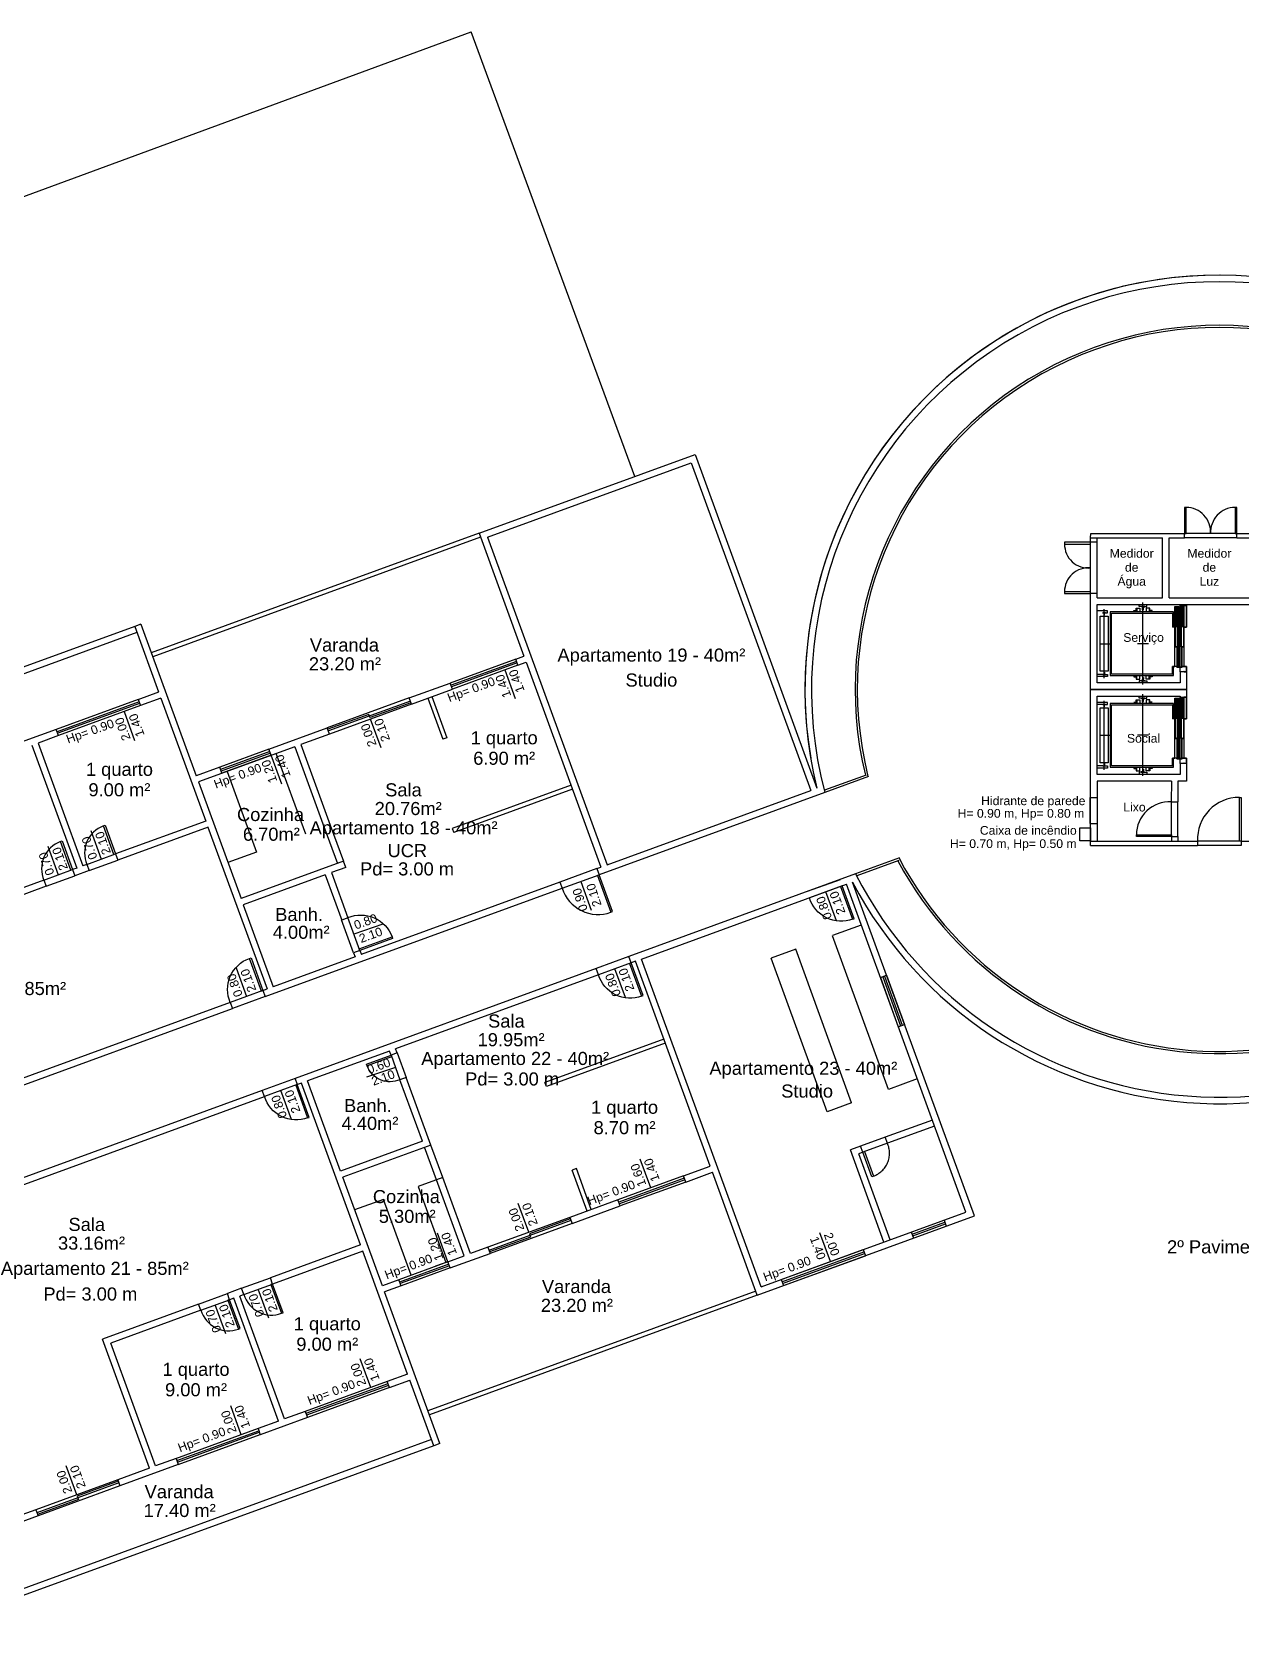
# Model space of a CAD drawing. Header units: millimetres. Extents: x -210 to 1173, y -437 to 320.
# Drawn here: x -19.45 to 8.28, y -117.54 to -81.01 of the extents above; entities that cross this region are included whole.
import ezdxf
from ezdxf.enums import TextEntityAlignment as Align

# ---------------------------------------------------------------- set-up
doc = ezdxf.new("R2010")
doc.units = ezdxf.units.MM
doc.header["$LTSCALE"] = 0.3
for name, pattern in [('DASHED2', [9.525, 6.35, -3.175]), ('LTYPE_4', [112.5, 56.25, -56.25]), ('LTYPE_6', [168.75, 112.5, -28.125, 0, -28.125])]:
    doc.linetypes.add(name, pattern=pattern)
for name, color, linetype in [('CORTE', 6, 'Continuous'), ('COTAS', 1, 'Continuous'), ('ESQUADRIAS', 3, 'Continuous'), ('LAYER_0', 6, 'Continuous'), ('PISO', 1, 'Continuous'), ('PROJEÇÃO', 1, 'DASHED2'), ('TEXTOS', 2, 'Continuous'), ('VISTA', 2, 'Continuous')]:
    doc.layers.add(name, color=color, linetype=linetype)
doc.styles.add('2MM 1_100', font='ARIAL.TTF', dxfattribs={"height": 0.2})
doc.styles.add('3MM 1_100', font='ARIAL.TTF', dxfattribs={"height": 0.3})

msp = doc.modelspace()

# ---------------------------------------------------------------- linework, layer by layer
at = {"layer": 'CORTE'}
for p, q in [((-9.192, -92.503), (-4.239, -90.696)), ((-8.999, -92.593), (-4.329, -90.888)), ((-4.329, -90.888), (-1.586, -98.403)), ((-4.239, -90.696), (-1.445, -98.352)), ((-9.192, -92.503), (-8.163, -95.321)), ((-8.999, -92.593), (-6.257, -100.108)), ((4.83, -92.611), (4.831, -92.511)), ((4.83, -92.711), (4.83, -92.611)), ((4.98, -92.711), (4.83, -92.711)), ((4.831, -92.511), (6.98, -92.511)), ((4.831, -92.611), (6.48, -92.611)), ((4.98, -92.711), (4.98, -92.611)), ((6.48, -93.986), (6.48, -92.611)), ((6.63, -92.611), (6.98, -92.611)), ((6.63, -93.986), (6.63, -92.611)), ((6.98, -92.611), (6.98, -92.511)), ((8.18, -92.511), (11.43, -92.511)), ((8.18, -92.611), (8.18, -92.511)), ((8.18, -92.611), (8.53, -92.611)), ((4.83, -99.561), (4.83, -93.886)), ((4.98, -93.886), (4.83, -93.886)), ((4.98, -93.986), (4.98, -93.886)), ((4.98, -93.986), (6.48, -93.986)), ((4.98, -95.936), (4.98, -94.136)), ((4.98, -94.136), (8.53, -94.136)), ((6.63, -93.986), (8.53, -93.986)), ((6.88, -94.136), (6.88, -94.161)), ((-16.947, -94.588), (-17.088, -94.639)), ((-16.947, -94.588), (-15.678, -98.064)), ((-17.088, -94.639), (-16.539, -96.142)), ((-8.351, -95.39), (-8.163, -95.321)), ((-8.3, -95.531), (-8.351, -95.39)), ((-8.3, -95.531), (-8.112, -95.462)), ((-8.112, -95.462), (-6.398, -100.159)), ((6.88, -95.681), (6.88, -95.936)), ((7.03, -95.681), (7.03, -96.086)), ((-10.793, -96.281), (-9.854, -95.938)), ((-10.742, -96.422), (-9.803, -96.079)), ((-9.803, -96.079), (-9.854, -95.938)), ((6.88, -95.936), (4.98, -95.936)), ((-17.008, -96.316), (-16.538, -96.144)), ((-17.008, -96.316), (-16.956, -96.457)), ((-16.487, -96.285), (-16.956, -96.457)), ((-16.49, -96.283), (-15.46, -99.104)), ((-10.742, -96.422), (-10.793, -96.281)), ((-10.366, -96.287), (-10.023, -97.226)), ((-10.272, -96.251), (-9.929, -97.192)), ((4.83, -96.086), (7.03, -96.086)), ((7.03, -96.086), (4.83, -96.086)), ((4.98, -98.036), (4.98, -96.236)), ((4.98, -96.236), (6.88, -96.236)), ((4.98, -96.236), (6.88, -96.236)), ((6.88, -96.236), (6.88, -96.261)), ((7.03, -96.086), (7.03, -96.261)), ((-17.332, -96.595), (-17.332, -96.595)), ((-18.887, -97.001), (-19.967, -97.396)), ((-18.836, -97.142), (-19.305, -97.314)), ((-18.836, -97.142), (-18.887, -97.001)), ((-14.011, -97.455), (-12.672, -96.967)), ((-12.621, -97.108), (-13.278, -97.348)), ((-12.621, -97.108), (-12.672, -96.967)), ((-19.446, -97.365), (-18.418, -100.183)), ((-19.305, -97.314), (-18.277, -100.132)), ((-13.419, -97.399), (-15.627, -98.205)), ((-13.959, -97.596), (-14.011, -97.455)), ((-13.419, -97.399), (-12.745, -99.248)), ((-13.278, -97.348), (-12.604, -99.197)), ((-9.929, -97.192), (-10.023, -97.226)), ((-15.138, -97.867), (-15.678, -98.064)), ((-15.087, -98.007), (-15.138, -97.867)), ((6.88, -97.781), (6.88, -98.036)), ((7.03, -97.781), (7.03, -98.186)), ((-15.627, -98.205), (-14.65, -100.882)), ((6.88, -98.036), (4.98, -98.036)), ((6.68, -98.186), (4.98, -98.186)), ((4.98, -98.186), (4.98, -99.561)), ((6.68, -98.186), (6.676, -98.66)), ((7.03, -98.186), (6.83, -98.186)), ((6.83, -98.186), (6.83, -98.661)), ((-7.083, -98.28), (-9.808, -99.275)), ((-7.049, -98.374), (-9.773, -99.368)), ((-1.267, -98.447), (-6.44, -100.335)), ((-6.257, -100.108), (-1.586, -98.403)), ((4.81, -98.561), (4.81, -99.161)), ((4.81, -98.561), (4.98, -98.561)), ((6.68, -98.661), (6.83, -98.661)), ((-15.459, -99.104), (-17.525, -99.858)), ((-15.407, -99.244), (-17.474, -99.999)), ((-15.408, -99.245), (-14.054, -102.953)), ((-9.808, -99.275), (-9.773, -99.368)), ((4.81, -99.161), (4.98, -99.161)), ((4.83, -99.561), (7.28, -99.561)), ((4.83, -99.661), (4.83, -99.561)), ((4.83, -99.661), (7.28, -99.661)), ((6.68, -99.461), (6.68, -99.561)), ((6.68, -99.461), (6.83, -99.461)), ((6.83, -99.461), (6.83, -99.561)), ((7.28, -99.561), (7.28, -99.661)), ((8.28, -99.561), (8.53, -99.561)), ((8.28, -99.561), (8.28, -99.661)), ((-18.183, -100.098), (-18.277, -100.132)), ((-18.183, -100.098), (-18.131, -100.239)), ((-17.525, -99.858), (-17.474, -99.999)), ((-12.301, -100.025), (-14.65, -100.882)), ((-12.25, -100.166), (-12.301, -100.025)), ((-19.169, -100.458), (-21.236, -101.212)), ((-19.169, -100.458), (-19.118, -100.599)), ((-18.418, -100.183), (-18.512, -100.218)), ((-18.512, -100.218), (-18.46, -100.359)), ((-18.131, -100.239), (-18.46, -100.359)), ((-12.72, -100.337), (-14.599, -101.023)), ((-12.72, -100.337), (-12.342, -101.373)), ((-12.25, -100.166), (-12.579, -100.286)), ((-12.579, -100.286), (-12.201, -101.321)), ((-6.492, -100.193), (-6.398, -100.159)), ((-6.492, -100.193), (-6.44, -100.335)), ((-0.558, -100.317), (-5.755, -102.213)), ((-19.118, -100.599), (-21.325, -101.404)), ((-14.096, -103.129), (-7.286, -100.643)), ((-7.337, -100.502), (-11.893, -102.165)), ((-7.337, -100.502), (-7.285, -100.643)), ((-5.468, -102.268), (-0.771, -100.554)), ((1.971, -108.07), (-0.771, -100.554)), ((2.163, -108.159), (-0.63, -100.503)), ((-14.599, -101.023), (-13.913, -102.902)), ((-12.201, -101.321), (-12.342, -101.373)), ((0.097, -101.675), (0.098, -101.675)), ((-12.034, -102.216), (-13.913, -102.902)), ((-11.927, -102.073), (-12.068, -102.124)), ((-12.068, -102.124), (-12.033, -102.218)), ((-11.927, -102.073), (-11.892, -102.167)), ((-5.703, -102.354), (-5.755, -102.213)), ((-5.703, -102.354), (-5.755, -102.213)), ((-2.726, -109.784), (-5.468, -102.268)), ((-6.506, -102.487), (-13.411, -105.006)), ((-6.455, -102.628), (-11.105, -104.325)), ((-6.455, -102.628), (-6.506, -102.487)), ((-5.609, -102.32), (-5.703, -102.354)), ((-3.895, -107.017), (-5.609, -102.32)), ((0.01, -102.691), (0.151, -102.64)), ((-14.147, -102.99), (-14.054, -102.953)), ((-14.147, -102.99), (-14.096, -103.129)), ((-14.899, -103.262), (-23.307, -106.33)), ((-14.898, -103.265), (-14.848, -103.403)), ((-25.509, -107.295), (-14.848, -103.403)), ((-4.958, -104.105), (-7.682, -105.099)), ((0.42, -103.819), (0.561, -103.768)), ((-11.246, -104.377), (-13.124, -105.062)), ((-11.211, -104.471), (-11.246, -104.377)), ((-11.07, -104.419), (-11.211, -104.471)), ((-11.07, -104.419), (-11.105, -104.325)), ((-4.924, -104.199), (-7.648, -105.193)), ((-13.359, -105.148), (-13.411, -105.006)), ((-13.265, -105.114), (-13.359, -105.148)), ((-13.265, -105.114), (-13.359, -105.148)), ((-11.911, -108.824), (-13.265, -105.114)), ((-12.37, -107.129), (-13.124, -105.062)), ((-10.865, -104.983), (-11.006, -105.034)), ((-10.491, -106.443), (-11.006, -105.034)), ((-10.299, -106.533), (-10.865, -104.983)), ((-7.648, -105.193), (-7.682, -105.099)), ((-14.163, -105.28), (-24.825, -109.17)), ((-22.519, -108.49), (-14.111, -105.423)), ((-14.111, -105.423), (-14.163, -105.28)), ((1.201, -105.959), (0.119, -106.352)), ((1.252, -106.099), (0.171, -106.492)), ((-10.491, -106.443), (-12.37, -107.129)), ((-10.299, -106.533), (-12.319, -107.27)), ((-0.445, -106.556), (-0.68, -106.642)), ((0.089, -108.756), (-0.68, -106.642)), ((-0.393, -106.697), (-0.445, -106.556)), ((0.171, -106.492), (0.119, -106.351)), ((-4.506, -107.24), (-3.895, -107.017)), ((-0.393, -106.697), (-0.487, -106.731)), ((0.23, -108.705), (-0.487, -106.731)), ((-11.41, -109.759), (-12.319, -107.27)), ((-9.532, -109.074), (-10.167, -107.331)), ((-9.391, -109.022), (-10.027, -107.28)), ((-6.962, -107.072), (-7.056, -107.106)), ((-6.713, -108.045), (-7.056, -107.106)), ((-6.619, -108.011), (-6.962, -107.072)), ((-4.454, -107.381), (-4.506, -107.24)), ((-4.454, -107.381), (-3.844, -107.158)), ((-2.815, -109.976), (-3.844, -107.158)), ((-6.009, -107.788), (-7.113, -108.191)), ((-7.061, -108.332), (-5.957, -107.929)), ((-5.957, -107.929), (-6.009, -107.788)), ((-2.726, -109.784), (1.971, -108.07)), ((-7.113, -108.191), (-7.061, -108.332)), ((-2.815, -109.976), (2.163, -108.159)), ((-11.911, -108.824), (-13.978, -109.579)), ((-11.86, -108.965), (-13.927, -109.719)), ((-10.831, -111.783), (-11.86, -108.965)), ((-9.906, -109.21), (-9.532, -109.074)), ((-9.855, -109.351), (-9.906, -109.21)), ((-9.855, -109.351), (-8.94, -109.017)), ((-8.991, -108.877), (-9.391, -109.022)), ((-8.991, -108.877), (-8.94, -109.017)), ((-0.387, -108.93), (-0.336, -109.071)), ((-13.927, -109.719), (-13.978, -109.579)), ((-14.636, -109.818), (-14.964, -109.938)), ((-14.913, -110.079), (-14.964, -109.938)), ((-14.584, -109.959), (-14.678, -109.994)), ((-14.584, -109.959), (-14.636, -109.818)), ((-11.034, -109.622), (-11.41, -109.759)), ((-10.982, -109.763), (-11.359, -109.9)), ((-10.091, -113.376), (-11.359, -109.9)), ((-10.982, -109.763), (-11.034, -109.622)), ((-2.266, -109.616), (-2.214, -109.757)), ((-15.622, -110.178), (-17.83, -110.984)), ((-15.571, -110.319), (-17.637, -111.074)), ((-15.571, -110.319), (-15.622, -110.178)), ((-14.819, -110.045), (-14.913, -110.079)), ((-13.791, -112.863), (-14.819, -110.045)), ((-13.65, -112.812), (-14.678, -109.994)), ((-16.75, -113.943), (-17.83, -110.984)), ((-16.609, -113.892), (-17.637, -111.074)), ((-10.831, -111.783), (-11.301, -111.954)), ((-11.677, -112.091), (-11.677, -112.091)), ((-11.25, -112.095), (-11.301, -111.954)), ((-11.25, -112.095), (-10.78, -111.924)), ((-10.232, -113.427), (-10.78, -111.924)), ((-13.791, -112.863), (-14.26, -113.035)), ((-13.129, -112.781), (-14.209, -113.176)), ((-13.18, -112.64), (-13.65, -112.812)), ((-13.18, -112.64), (-13.129, -112.781)), ((-14.26, -113.035), (-14.209, -113.176)), ((-10.091, -113.376), (-10.232, -113.427)), ((-16.75, -113.943), (-17.478, -114.209)), ((-16.088, -113.861), (-17.426, -114.35)), ((-16.139, -113.72), (-16.609, -113.892)), ((-16.139, -113.72), (-16.088, -113.861)), ((-17.478, -114.209), (-17.426, -114.35)), ((-19.305, -115.035), (-20.55, -115.49)), ((-19.357, -114.894), (-20.085, -115.16)), ((-19.357, -114.894), (-19.305, -115.035))]:
    msp.add_line(p, q, dxfattribs=at)
msp.add_lwpolyline([(4.58, -99.26), (4.83, -99.26), (4.83, -99.56), (4.58, -99.56)], close=True, dxfattribs=at)
for radius, start, end in [(9.5, 341.5137, 189.5338), (9.5, 337.2226, 193.8022), (9.35, 336.4228, 194.6256), (9.35, 206.9058, 324.1475), (9.5, 207.7089, 323.3361)]:
    msp.add_arc((7.78, -96.086), radius, start, end, dxfattribs=at)
at = {"layer": 'COTAS'}
for p, q in [((-8.354, -96.301), (-8.595, -95.641)), ((-17.332, -96.594), (-17.091, -97.255)), ((-11.44, -97.425), (-11.681, -96.765)), ((-13.718, -98.256), (-13.959, -97.596)), ((-5.257, -107.514), (-5.498, -106.854)), ((-8.052, -108.534), (-8.293, -107.873)), ((-9.906, -109.21), (-10.147, -108.55)), ((-1.138, -109.206), (-1.378, -108.546)), ((-11.677, -112.091), (-11.918, -111.431)), ((-14.647, -113.175), (-14.888, -112.515)), ((-18.417, -114.552), (-18.658, -113.891))]:
    msp.add_line(p, q, dxfattribs=at)
at = {"layer": 'COTAS', "extrusion": (-1.18495e-12, 1.19689e-12, -1)}
for p, q in [((-18.095, -99.317), (-17.854, -99.978)), ((-19.081, -99.677), (-18.84, -100.338)), ((-14.763, -102.467), (-14.522, -103.127))]:
    msp.add_line(p, q, dxfattribs=at)
at = {"layer": 'COTAS', "extrusion": (-3.54684e-12, -2.44572e-13, -1)}
msp.add_line((-6.863, -100.489), (-6.622, -101.149), dxfattribs=at)
at = {"layer": 'COTAS', "extrusion": (-1.35577e-13, -1.67877e-12, -1)}
for p, q in [((-0.999, -101.388), (-1.24, -100.728)), ((-5.838, -103.152), (-6.079, -102.491)), ((-13.494, -105.945), (-13.735, -105.284)), ((-14.014, -110.5), (-14.255, -109.839)), ((-15.001, -110.86), (-15.242, -110.199))]:
    msp.add_line(p, q, dxfattribs=at)
at = {"layer": 'COTAS', "extrusion": (-4.198e-17, 1.1504e-16, -1)}
for p, q in [((-11.397, -101.467), (-12.063, -101.694)), ((-11.109, -104.752), (-11.774, -104.979))]:
    msp.add_line(p, q, dxfattribs=at)
at = {"layer": 'ESQUADRIAS'}
for p, q in [((-8.332, -95.441), (-9.835, -95.99)), ((-8.318, -95.479), (-9.821, -96.028)), ((-16.989, -96.368), (-18.868, -97.054)), ((-16.975, -96.406), (-18.854, -97.091)), ((-10.768, -96.352), (-12.647, -97.037)), ((-10.754, -96.389), (-11.693, -96.732)), ((-11.721, -96.657), (-12.66, -97)), ((-11.693, -96.733), (-11.72, -96.658)), ((-13.992, -97.507), (-15.119, -97.918)), ((-13.978, -97.544), (-15.106, -97.956)), ((0.1, -102.659), (0.509, -103.786)), ((0.062, -102.672), (0.472, -103.8)), ((-4.487, -107.291), (-5.99, -107.84)), ((-4.473, -107.329), (-5.976, -107.877)), ((-7.087, -108.261), (-8.966, -108.947)), ((-7.101, -108.224), (-8.04, -108.567)), ((-8.013, -108.642), (-8.952, -108.985)), ((-8.04, -108.567), (-8.013, -108.642)), ((-2.247, -109.668), (-0.367, -108.985)), ((-2.233, -109.706), (-0.353, -109.022)), ((-9.887, -109.262), (-11.015, -109.673)), ((-9.874, -109.3), (-11.001, -109.711)), ((-11.282, -112.006), (-13.161, -112.692)), ((-11.269, -112.043), (-13.148, -112.729)), ((-14.253, -113.09), (-16.131, -113.775)), ((-14.239, -113.127), (-16.118, -113.813)), ((-17.452, -114.279), (-19.331, -114.965)), ((-17.466, -114.242), (-18.405, -114.585)), ((-18.378, -114.66), (-19.317, -115.002)), ((-18.405, -114.585), (-18.378, -114.66))]:
    msp.add_line(p, q, dxfattribs=at)
for points in [[(7.02, -92.51), (7.02, -91.91), (6.98, -91.91), (6.98, -92.51)], [(8.18, -92.511), (8.18, -91.911), (8.14, -91.911), (8.14, -92.511)], [(4.83, -92.711), (4.23, -92.711), (4.23, -92.751), (4.83, -92.751)], [(4.83, -93.846), (4.23, -93.846), (4.23, -93.886), (4.83, -93.886)], [(8.28, -99.561), (8.24, -99.561), (8.24, -98.561), (8.28, -98.561)], [(-17.525, -99.858), (-17.563, -99.871), (-17.803, -99.214), (-17.765, -99.2)], [(-18.512, -100.218), (-18.549, -100.231), (-18.789, -99.574), (-18.752, -99.56)], [(6.68, -99.461), (5.88, -99.461), (5.88, -99.421), (6.68, -99.421)], [(-6.44, -100.335), (-6.478, -100.349), (-6.169, -101.194), (-6.132, -101.18)], [(-0.393, -106.697), (-0.356, -106.684), (-0.151, -107.247), (-0.188, -107.261)], [(-13.927, -109.719), (-13.964, -109.733), (-13.724, -110.391), (-13.687, -110.377)], [(-14.913, -110.079), (-14.951, -110.093), (-14.711, -110.751), (-14.673, -110.737)]]:
    msp.add_lwpolyline(points, close=True, dxfattribs=at)
at = {"layer": 'ESQUADRIAS', "extrusion": (1.1504e-16, 4.198e-17, -1), "elevation": 0}
for points in [[(0.864, -100.591), (0.902, -100.604), (0.628, -101.356), (0.59, -101.342)], [(14.147, -102.99), (14.184, -103.004), (14.459, -102.252), (14.421, -102.239)], [(5.703, -102.354), (5.741, -102.368), (5.466, -103.119), (5.429, -103.106)], [(13.36, -105.147), (13.397, -105.161), (13.123, -105.912), (13.085, -105.899)]]:
    msp.add_lwpolyline(points, close=True, dxfattribs=at)
at = {"layer": 'ESQUADRIAS', "extrusion": (2.1433e-09, 5.63047e-10, -1), "elevation": 0}
msp.add_lwpolyline([(11.925, -102.07), (11.939, -102.032), (11.188, -101.758), (11.174, -101.796)], close=True, dxfattribs=at)
at = {"layer": 'ESQUADRIAS', "extrusion": (-6.00792e-15, -1.27069e-14, -1)}
msp.add_lwpolyline([(11.211, -104.471), (11.198, -104.508), (11.761, -104.714), (11.775, -104.676)], close=True, dxfattribs=at)
at = {"layer": 'LAYER_0', "color": 15, "linetype": 'LTYPE_6'}
for p, q in [((5.14, -95.828), (5.14, -94.247)), ((6.03, -95.97), (6.03, -94.095)), ((5.03, -95.036), (5.259, -95.036)), ((6.158, -95.036), (5.906, -95.036)), ((5.14, -97.928), (5.14, -96.347)), ((6.03, -98.07), (6.03, -96.195)), ((5.03, -97.136), (5.259, -97.136)), ((6.158, -97.136), (5.906, -97.136))]:
    msp.add_line(p, q, dxfattribs=at)
at = {"layer": 'LAYER_0', "color": 11}
for p, q in [((5.874, -94.275), (5.874, -94.221)), ((5.874, -94.221), (5.955, -94.221)), ((5.88, -94.281), (5.88, -94.221)), ((5.945, -94.186), (5.945, -94.136)), ((5.985, -94.186), (5.945, -94.186)), ((5.955, -94.221), (5.955, -94.281)), ((6.03, -94.186), (5.985, -94.186)), ((5.985, -94.186), (5.985, -94.19)), ((5.989, -94.194), (5.985, -94.19)), ((6.022, -94.195), (5.989, -94.194)), ((6.022, -94.195), (6.026, -94.199)), ((6.026, -94.215), (6.022, -94.219)), ((6.022, -94.261), (6.022, -94.219)), ((6.026, -94.215), (6.026, -94.199)), ((6.075, -94.186), (6.03, -94.186)), ((6.035, -94.199), (6.038, -94.195)), ((6.035, -94.215), (6.035, -94.199)), ((6.035, -94.215), (6.038, -94.219)), ((6.038, -94.195), (6.072, -94.194)), ((6.038, -94.261), (6.038, -94.219)), ((6.072, -94.194), (6.075, -94.19)), ((6.075, -94.186), (6.115, -94.186)), ((6.075, -94.186), (6.075, -94.19)), ((6.186, -94.221), (6.105, -94.221)), ((6.105, -94.221), (6.105, -94.281)), ((6.115, -94.186), (6.115, -94.136)), ((6.18, -94.281), (6.18, -94.221)), ((6.186, -94.275), (6.186, -94.221)), ((6.76, -95.561), (6.76, -94.186)), ((6.76, -94.186), (6.85, -94.186)), ((6.85, -95.591), (6.85, -94.186)), ((6.88, -95.591), (6.88, -94.161)), ((6.88, -94.161), (6.97, -94.161)), ((6.97, -94.161), (6.97, -95.561)), ((7.03, -94.161), (6.97, -94.161)), ((6.97, -94.176), (6.972, -94.176)), ((6.972, -94.176), (6.972, -94.163)), ((6.972, -94.163), (7.028, -94.163)), ((7.028, -94.163), (7.028, -94.659)), ((7.03, -94.661), (7.03, -94.161)), ((5.213, -94.282), (4.98, -94.282)), ((5.05, -95.666), (5.05, -94.406)), ((5.05, -94.406), (5.23, -94.406)), ((5.173, -94.332), (5.213, -94.332)), ((5.213, -94.332), (5.213, -94.282)), ((5.23, -94.406), (5.23, -95.666)), ((6.73, -94.306), (5.28, -94.306)), ((5.28, -94.306), (5.28, -95.766)), ((5.31, -95.736), (5.31, -94.336)), ((5.31, -94.336), (6.71, -94.336)), ((5.82, -94.281), (5.82, -94.275)), ((5.82, -94.275), (5.874, -94.275)), ((5.82, -94.281), (5.88, -94.281)), ((5.88, -94.281), (5.88, -94.306)), ((5.955, -94.281), (5.955, -94.306)), ((6.03, -94.261), (6.022, -94.261)), ((6.03, -94.261), (6.038, -94.261)), ((6.105, -94.281), (6.105, -94.306)), ((6.18, -94.281), (6.18, -94.306)), ((6.24, -94.281), (6.18, -94.281)), ((6.24, -94.275), (6.186, -94.275)), ((6.24, -94.281), (6.24, -94.275)), ((6.71, -94.336), (6.71, -94.661)), ((6.73, -94.659), (6.73, -94.306)), ((6.76, -94.661), (6.71, -94.661)), ((6.758, -94.659), (6.73, -94.659)), ((6.76, -94.646), (6.758, -94.646)), ((6.758, -94.646), (6.758, -94.659)), ((6.765, -95.111), (6.765, -94.641)), ((6.765, -94.641), (6.805, -94.641)), ((6.803, -94.643), (6.767, -94.643)), ((6.767, -94.643), (6.767, -95.109)), ((6.803, -94.656), (6.803, -94.643)), ((6.805, -94.656), (6.803, -94.656)), ((6.805, -94.641), (6.805, -94.656)), ((6.965, -94.641), (6.925, -94.641)), ((6.925, -94.641), (6.925, -94.656)), ((6.925, -94.656), (6.927, -94.656)), ((6.927, -94.656), (6.927, -94.643)), ((6.927, -94.643), (6.963, -94.643)), ((6.963, -94.643), (6.963, -95.109)), ((6.965, -95.111), (6.965, -94.641)), ((6.972, -94.646), (6.97, -94.646)), ((6.97, -94.661), (7.03, -94.661)), ((6.972, -94.659), (6.972, -94.646)), ((7.028, -94.659), (6.972, -94.659)), ((6.765, -95.111), (6.805, -95.111)), ((6.803, -95.109), (6.767, -95.109)), ((6.805, -95.096), (6.803, -95.096)), ((6.803, -95.096), (6.803, -95.109)), ((6.805, -95.111), (6.805, -95.096)), ((6.81, -95.573), (6.81, -95.091)), ((6.81, -95.091), (6.85, -95.091)), ((6.848, -95.093), (6.812, -95.093)), ((6.812, -95.093), (6.812, -95.571)), ((6.848, -95.106), (6.848, -95.093)), ((6.85, -95.106), (6.848, -95.106)), ((6.92, -95.091), (6.88, -95.091)), ((6.88, -95.106), (6.882, -95.106)), ((6.882, -95.106), (6.882, -95.093)), ((6.882, -95.093), (6.918, -95.093)), ((6.918, -95.093), (6.918, -95.571)), ((6.92, -95.573), (6.92, -95.091)), ((6.925, -95.111), (6.925, -95.096)), ((6.925, -95.096), (6.927, -95.096)), ((6.965, -95.111), (6.925, -95.111)), ((6.927, -95.096), (6.927, -95.109)), ((6.927, -95.109), (6.963, -95.109)), ((5.23, -95.666), (5.05, -95.666)), ((6.76, -95.561), (6.71, -95.561)), ((6.71, -95.736), (6.71, -95.561)), ((6.73, -95.766), (6.73, -95.563)), ((6.73, -95.563), (6.76, -95.563)), ((6.805, -95.561), (6.76, -95.561)), ((6.803, -95.563), (6.76, -95.563)), ((6.803, -95.578), (6.803, -95.563)), ((6.848, -95.578), (6.803, -95.578)), ((6.805, -95.561), (6.805, -95.576)), ((6.805, -95.576), (6.85, -95.576)), ((6.85, -95.573), (6.81, -95.573)), ((6.812, -95.571), (6.848, -95.571)), ((6.848, -95.571), (6.848, -95.558)), ((6.848, -95.558), (6.85, -95.558)), ((6.848, -95.591), (6.848, -95.578)), ((6.85, -95.591), (6.848, -95.591)), ((6.882, -95.558), (6.88, -95.558)), ((6.88, -95.573), (6.92, -95.573)), ((6.925, -95.576), (6.88, -95.576)), ((6.88, -95.591), (6.882, -95.591)), ((6.88, -95.681), (6.88, -95.591)), ((6.97, -95.681), (6.88, -95.681)), ((6.882, -95.571), (6.882, -95.558)), ((6.918, -95.571), (6.882, -95.571)), ((6.882, -95.591), (6.882, -95.578)), ((6.882, -95.578), (6.927, -95.578)), ((6.925, -95.561), (6.925, -95.576)), ((7.03, -95.561), (6.925, -95.561)), ((6.927, -95.578), (6.927, -95.563)), ((6.927, -95.563), (7.028, -95.563)), ((6.97, -95.681), (6.97, -95.666)), ((6.97, -95.666), (6.972, -95.666)), ((7.03, -95.681), (6.97, -95.681)), ((6.972, -95.666), (6.972, -95.679)), ((6.972, -95.679), (7.028, -95.679)), ((7.028, -95.679), (7.028, -95.563)), ((7.03, -95.561), (7.03, -95.681)), ((5.108, -95.74), (4.98, -95.74)), ((5.213, -95.79), (4.98, -95.79)), ((5.173, -95.74), (5.213, -95.74)), ((5.213, -95.74), (5.213, -95.79)), ((5.28, -95.766), (6.73, -95.766)), ((6.71, -95.736), (5.31, -95.736)), ((5.82, -95.791), (5.88, -95.791)), ((5.82, -95.791), (5.82, -95.797)), ((5.82, -95.797), (5.874, -95.797)), ((5.874, -95.797), (5.874, -95.851)), ((5.874, -95.851), (5.955, -95.851)), ((5.88, -95.791), (5.88, -95.766)), ((5.88, -95.791), (5.88, -95.851)), ((5.985, -95.886), (5.945, -95.886)), ((5.945, -95.886), (5.945, -95.936)), ((5.955, -95.791), (5.955, -95.766)), ((5.955, -95.851), (5.955, -95.791)), ((5.989, -95.877), (5.985, -95.881)), ((5.985, -95.886), (5.985, -95.881)), ((5.985, -95.886), (6.03, -95.886)), ((6.022, -95.876), (5.989, -95.877)), ((6.03, -95.811), (6.022, -95.811)), ((6.022, -95.811), (6.022, -95.853)), ((6.026, -95.856), (6.022, -95.853)), ((6.026, -95.872), (6.022, -95.876)), ((6.026, -95.856), (6.026, -95.872)), ((6.03, -95.811), (6.038, -95.811)), ((6.03, -95.886), (6.075, -95.886)), ((6.035, -95.856), (6.038, -95.853)), ((6.035, -95.856), (6.035, -95.872)), ((6.038, -95.876), (6.035, -95.872)), ((6.038, -95.811), (6.038, -95.853)), ((6.038, -95.876), (6.072, -95.877)), ((6.072, -95.877), (6.075, -95.881)), ((6.075, -95.886), (6.075, -95.881)), ((6.075, -95.886), (6.115, -95.886)), ((6.105, -95.791), (6.105, -95.766)), ((6.105, -95.851), (6.105, -95.791)), ((6.186, -95.851), (6.105, -95.851)), ((6.115, -95.886), (6.115, -95.936)), ((6.18, -95.791), (6.18, -95.766)), ((6.24, -95.791), (6.18, -95.791)), ((6.18, -95.791), (6.18, -95.851)), ((6.24, -95.797), (6.186, -95.797)), ((6.186, -95.797), (6.186, -95.851)), ((6.24, -95.791), (6.24, -95.797)), ((5.213, -96.382), (4.98, -96.382)), ((5.108, -96.432), (4.98, -96.432)), ((5.173, -96.432), (5.213, -96.432)), ((5.213, -96.432), (5.213, -96.382)), ((6.73, -96.406), (5.28, -96.406)), ((5.28, -96.406), (5.28, -97.866)), ((5.31, -97.836), (5.31, -96.436)), ((5.31, -96.436), (6.71, -96.436)), ((5.82, -96.381), (5.82, -96.375)), ((5.82, -96.375), (5.874, -96.375)), ((5.82, -96.381), (5.88, -96.381)), ((5.874, -96.375), (5.874, -96.321)), ((5.874, -96.321), (5.955, -96.321)), ((5.88, -96.381), (5.88, -96.321)), ((5.88, -96.381), (5.88, -96.406)), ((5.945, -96.286), (5.945, -96.236)), ((5.985, -96.286), (5.945, -96.286)), ((5.955, -96.321), (5.955, -96.381)), ((5.955, -96.381), (5.955, -96.406)), ((6.03, -96.286), (5.985, -96.286)), ((5.985, -96.286), (5.985, -96.29)), ((5.989, -96.294), (5.985, -96.29)), ((6.022, -96.295), (5.989, -96.294)), ((6.022, -96.295), (6.026, -96.299)), ((6.026, -96.315), (6.022, -96.319)), ((6.022, -96.361), (6.022, -96.319)), ((6.03, -96.361), (6.022, -96.361)), ((6.026, -96.315), (6.026, -96.299)), ((6.075, -96.286), (6.03, -96.286)), ((6.03, -96.361), (6.038, -96.361)), ((6.035, -96.299), (6.038, -96.295)), ((6.035, -96.315), (6.035, -96.299)), ((6.035, -96.315), (6.038, -96.319)), ((6.038, -96.295), (6.072, -96.294)), ((6.038, -96.361), (6.038, -96.319)), ((6.072, -96.294), (6.075, -96.29)), ((6.075, -96.286), (6.115, -96.286)), ((6.075, -96.286), (6.075, -96.29)), ((6.186, -96.321), (6.105, -96.321)), ((6.105, -96.321), (6.105, -96.381)), ((6.105, -96.381), (6.105, -96.406)), ((6.115, -96.286), (6.115, -96.236)), ((6.18, -96.381), (6.18, -96.321)), ((6.18, -96.381), (6.18, -96.406)), ((6.24, -96.381), (6.18, -96.381)), ((6.186, -96.375), (6.186, -96.321)), ((6.24, -96.375), (6.186, -96.375)), ((6.24, -96.381), (6.24, -96.375)), ((6.71, -96.436), (6.71, -96.761)), ((6.73, -96.759), (6.73, -96.406)), ((6.76, -97.661), (6.76, -96.286)), ((6.76, -96.286), (6.85, -96.286)), ((6.85, -97.691), (6.85, -96.286)), ((6.88, -97.691), (6.88, -96.261)), ((6.88, -96.261), (6.97, -96.261)), ((6.97, -96.261), (6.97, -97.661)), ((7.03, -96.261), (6.97, -96.261)), ((6.97, -96.276), (6.972, -96.276)), ((6.972, -96.276), (6.972, -96.263)), ((6.972, -96.263), (7.028, -96.263)), ((7.028, -96.263), (7.028, -96.759)), ((7.03, -96.761), (7.03, -96.261)), ((5.05, -97.766), (5.05, -96.506)), ((5.05, -96.506), (5.23, -96.506)), ((5.23, -96.506), (5.23, -97.766)), ((6.76, -96.761), (6.71, -96.761)), ((6.758, -96.759), (6.73, -96.759)), ((6.76, -96.746), (6.758, -96.746)), ((6.758, -96.746), (6.758, -96.759)), ((6.765, -97.211), (6.765, -96.741)), ((6.765, -96.741), (6.805, -96.741)), ((6.803, -96.743), (6.767, -96.743)), ((6.767, -96.743), (6.767, -97.209)), ((6.803, -96.756), (6.803, -96.743)), ((6.805, -96.756), (6.803, -96.756)), ((6.805, -96.741), (6.805, -96.756)), ((6.965, -96.741), (6.925, -96.741)), ((6.925, -96.741), (6.925, -96.756)), ((6.925, -96.756), (6.927, -96.756)), ((6.927, -96.756), (6.927, -96.743)), ((6.927, -96.743), (6.963, -96.743)), ((6.963, -96.743), (6.963, -97.209)), ((6.965, -97.211), (6.965, -96.741)), ((6.972, -96.746), (6.97, -96.746)), ((6.97, -96.761), (7.03, -96.761)), ((6.972, -96.759), (6.972, -96.746)), ((7.028, -96.759), (6.972, -96.759)), ((6.765, -97.211), (6.805, -97.211)), ((6.803, -97.209), (6.767, -97.209)), ((6.805, -97.196), (6.803, -97.196)), ((6.803, -97.196), (6.803, -97.209)), ((6.805, -97.211), (6.805, -97.196)), ((6.81, -97.673), (6.81, -97.191)), ((6.81, -97.191), (6.85, -97.191)), ((6.848, -97.193), (6.812, -97.193)), ((6.812, -97.193), (6.812, -97.671)), ((6.848, -97.206), (6.848, -97.193)), ((6.85, -97.206), (6.848, -97.206)), ((6.92, -97.191), (6.88, -97.191)), ((6.88, -97.206), (6.882, -97.206)), ((6.882, -97.206), (6.882, -97.193)), ((6.882, -97.193), (6.918, -97.193)), ((6.918, -97.193), (6.918, -97.671)), ((6.92, -97.673), (6.92, -97.191)), ((6.925, -97.211), (6.925, -97.196)), ((6.925, -97.196), (6.927, -97.196)), ((6.965, -97.211), (6.925, -97.211)), ((6.927, -97.196), (6.927, -97.209)), ((6.927, -97.209), (6.963, -97.209)), ((5.108, -97.84), (4.98, -97.84)), ((5.213, -97.89), (4.98, -97.89)), ((5.23, -97.766), (5.05, -97.766)), ((5.173, -97.84), (5.213, -97.84)), ((5.213, -97.84), (5.213, -97.89)), ((5.28, -97.866), (6.73, -97.866)), ((6.71, -97.836), (5.31, -97.836)), ((5.82, -97.891), (5.88, -97.891)), ((5.82, -97.891), (5.82, -97.897)), ((5.82, -97.897), (5.874, -97.897)), ((5.874, -97.897), (5.874, -97.951)), ((5.88, -97.891), (5.88, -97.866)), ((5.88, -97.891), (5.88, -97.951)), ((5.955, -97.891), (5.955, -97.866)), ((5.955, -97.951), (5.955, -97.891)), ((6.03, -97.911), (6.022, -97.911)), ((6.022, -97.911), (6.022, -97.953)), ((6.03, -97.911), (6.038, -97.911)), ((6.038, -97.911), (6.038, -97.953)), ((6.105, -97.891), (6.105, -97.866)), ((6.105, -97.951), (6.105, -97.891)), ((6.18, -97.891), (6.18, -97.866)), ((6.24, -97.891), (6.18, -97.891)), ((6.18, -97.891), (6.18, -97.951)), ((6.24, -97.897), (6.186, -97.897)), ((6.186, -97.897), (6.186, -97.951)), ((6.24, -97.891), (6.24, -97.897)), ((6.76, -97.661), (6.71, -97.661)), ((6.71, -97.836), (6.71, -97.661)), ((6.73, -97.866), (6.73, -97.663)), ((6.73, -97.663), (6.76, -97.663)), ((6.805, -97.661), (6.76, -97.661)), ((6.803, -97.663), (6.76, -97.663)), ((6.803, -97.678), (6.803, -97.663)), ((6.848, -97.678), (6.803, -97.678)), ((6.805, -97.661), (6.805, -97.676)), ((6.805, -97.676), (6.85, -97.676)), ((6.85, -97.673), (6.81, -97.673)), ((6.812, -97.671), (6.848, -97.671)), ((6.848, -97.671), (6.848, -97.658)), ((6.848, -97.658), (6.85, -97.658)), ((6.848, -97.691), (6.848, -97.678)), ((6.85, -97.691), (6.848, -97.691)), ((6.882, -97.658), (6.88, -97.658)), ((6.88, -97.673), (6.92, -97.673)), ((6.925, -97.676), (6.88, -97.676)), ((6.88, -97.691), (6.882, -97.691)), ((6.88, -97.781), (6.88, -97.691)), ((6.97, -97.781), (6.88, -97.781)), ((6.882, -97.671), (6.882, -97.658)), ((6.918, -97.671), (6.882, -97.671)), ((6.882, -97.691), (6.882, -97.678)), ((6.882, -97.678), (6.927, -97.678)), ((6.925, -97.661), (6.925, -97.676)), ((7.03, -97.661), (6.925, -97.661)), ((6.927, -97.678), (6.927, -97.663)), ((6.927, -97.663), (7.028, -97.663)), ((6.97, -97.781), (6.97, -97.766)), ((6.97, -97.766), (6.972, -97.766)), ((7.03, -97.781), (6.97, -97.781)), ((6.972, -97.766), (6.972, -97.779)), ((6.972, -97.779), (7.028, -97.779)), ((7.028, -97.779), (7.028, -97.663)), ((7.03, -97.661), (7.03, -97.781)), ((5.874, -97.951), (5.955, -97.951)), ((5.985, -97.986), (5.945, -97.986)), ((5.945, -97.986), (5.945, -98.036)), ((5.989, -97.977), (5.985, -97.981)), ((5.985, -97.986), (5.985, -97.981)), ((5.985, -97.986), (6.03, -97.986)), ((6.022, -97.976), (5.989, -97.977)), ((6.026, -97.956), (6.022, -97.953)), ((6.026, -97.972), (6.022, -97.976)), ((6.026, -97.956), (6.026, -97.972)), ((6.03, -97.986), (6.075, -97.986)), ((6.035, -97.956), (6.038, -97.953)), ((6.035, -97.956), (6.035, -97.972)), ((6.038, -97.976), (6.035, -97.972)), ((6.038, -97.976), (6.072, -97.977)), ((6.072, -97.977), (6.075, -97.981)), ((6.075, -97.986), (6.075, -97.981)), ((6.075, -97.986), (6.115, -97.986)), ((6.186, -97.951), (6.105, -97.951)), ((6.115, -97.986), (6.115, -98.036))]:
    msp.add_line(p, q, dxfattribs=at)
at = {"layer": 'LAYER_0', "color": 1, "linetype": 'LTYPE_4'}
for p, q in [((5.889, -94.221), (5.889, -94.281)), ((6.172, -94.221), (6.172, -94.281)), ((5.889, -94.281), (5.889, -94.306)), ((6.172, -94.281), (6.172, -94.306)), ((5.889, -95.791), (5.889, -95.766)), ((5.889, -95.851), (5.889, -95.791)), ((6.172, -95.791), (6.172, -95.766)), ((6.172, -95.851), (6.172, -95.791)), ((5.889, -96.321), (5.889, -96.381)), ((5.889, -96.381), (5.889, -96.406)), ((6.172, -96.321), (6.172, -96.381)), ((6.172, -96.381), (6.172, -96.406)), ((5.889, -97.891), (5.889, -97.866)), ((5.889, -97.951), (5.889, -97.891)), ((6.172, -97.891), (6.172, -97.866)), ((6.172, -97.951), (6.172, -97.891))]:
    msp.add_line(p, q, dxfattribs=at)
at = {"layer": 'LAYER_0', "color": 1}
for p, q in [((6.78, -94.186), (6.78, -94.641)), ((6.79, -94.641), (6.79, -94.186)), ((6.825, -95.091), (6.825, -94.186)), ((6.835, -94.186), (6.835, -95.091)), ((6.895, -95.091), (6.895, -94.161)), ((6.905, -94.161), (6.905, -95.091)), ((6.94, -94.641), (6.94, -94.161)), ((6.95, -94.161), (6.95, -94.641)), ((5.173, -94.332), (5.108, -94.332)), ((5.112, -94.336), (5.108, -94.332)), ((5.138, -94.336), (5.112, -94.336)), ((5.136, -94.351), (5.138, -94.349)), ((5.136, -94.386), (5.136, -94.351)), ((5.144, -94.386), (5.136, -94.386)), ((5.138, -94.349), (5.138, -94.336)), ((5.142, -94.349), (5.142, -94.336)), ((5.169, -94.336), (5.142, -94.336)), ((5.142, -94.349), (5.144, -94.351)), ((5.144, -94.386), (5.144, -94.351)), ((5.169, -94.336), (5.173, -94.332)), ((5.136, -95.686), (5.144, -95.686)), ((5.136, -95.686), (5.136, -95.721)), ((5.144, -95.686), (5.144, -95.721)), ((5.112, -95.736), (5.108, -95.74)), ((5.108, -95.74), (5.173, -95.74)), ((5.112, -95.736), (5.138, -95.736)), ((5.138, -95.723), (5.136, -95.721)), ((5.138, -95.723), (5.138, -95.736)), ((5.144, -95.721), (5.142, -95.723)), ((5.142, -95.723), (5.142, -95.736)), ((5.142, -95.736), (5.169, -95.736)), ((5.169, -95.736), (5.173, -95.74)), ((5.173, -96.432), (5.108, -96.432)), ((5.112, -96.436), (5.108, -96.432)), ((5.138, -96.436), (5.112, -96.436)), ((5.136, -96.451), (5.138, -96.449)), ((5.138, -96.449), (5.138, -96.436)), ((5.142, -96.449), (5.142, -96.436)), ((5.169, -96.436), (5.142, -96.436)), ((5.142, -96.449), (5.144, -96.451)), ((5.169, -96.436), (5.173, -96.432)), ((6.78, -96.286), (6.78, -96.741)), ((6.79, -96.741), (6.79, -96.286)), ((6.825, -97.191), (6.825, -96.286)), ((6.835, -96.286), (6.835, -97.191)), ((6.895, -97.191), (6.895, -96.261)), ((6.905, -96.261), (6.905, -97.191)), ((6.94, -96.741), (6.94, -96.261)), ((6.95, -96.261), (6.95, -96.741)), ((5.136, -96.486), (5.136, -96.451)), ((5.144, -96.486), (5.136, -96.486)), ((5.144, -96.486), (5.144, -96.451)), ((5.112, -97.836), (5.108, -97.84)), ((5.108, -97.84), (5.173, -97.84)), ((5.112, -97.836), (5.138, -97.836)), ((5.136, -97.786), (5.144, -97.786)), ((5.136, -97.786), (5.136, -97.821)), ((5.138, -97.823), (5.136, -97.821)), ((5.138, -97.823), (5.138, -97.836)), ((5.144, -97.821), (5.142, -97.823)), ((5.142, -97.823), (5.142, -97.836)), ((5.142, -97.836), (5.169, -97.836)), ((5.144, -97.786), (5.144, -97.821)), ((5.169, -97.836), (5.173, -97.84))]:
    msp.add_line(p, q, dxfattribs=at)
at = {"layer": 'LAYER_0', "color": 7}
for p, q in [((6.88, -94.161), (7.03, -94.161)), ((7.03, -95.681), (6.88, -95.681)), ((6.88, -96.261), (7.03, -96.261)), ((7.03, -97.781), (6.88, -97.781))]:
    msp.add_line(p, q, dxfattribs=at)
at = {"layer": 'LAYER_0'}
for p, q in [((5.31, -94.576), (5.31, -94.576)), ((6.435, -94.336), (6.435, -94.336)), ((6.71, -94.576), (6.71, -94.576)), ((6.435, -95.736), (6.435, -95.736)), ((6.435, -96.436), (6.435, -96.436)), ((5.31, -96.676), (5.31, -96.676)), ((6.71, -96.676), (6.71, -96.676)), ((6.435, -97.836), (6.435, -97.836))]:
    msp.add_line(p, q, dxfattribs=at)
at = {"layer": 'PISO'}
for p, q in [((4.83, -93.886), (4.83, -92.711)), ((4.98, -93.886), (4.98, -92.711)), ((8.18, -92.511), (6.98, -92.511)), ((8.18, -92.611), (6.98, -92.611)), ((-10.793, -96.281), (-12.672, -96.967)), ((-10.742, -96.422), (-12.621, -97.108)), ((6.68, -99.461), (6.68, -98.661)), ((6.83, -99.461), (6.83, -98.661)), ((-12.751, -99.231), (-12.442, -100.076)), ((-12.604, -99.197), (-12.301, -100.025)), ((8.28, -99.561), (7.28, -99.561)), ((8.28, -99.661), (7.28, -99.661)), ((-18.183, -100.098), (-17.525, -99.858)), ((-18.131, -100.239), (-17.474, -99.999)), ((-19.169, -100.458), (-18.512, -100.218)), ((-19.118, -100.599), (-18.46, -100.359)), ((-6.491, -100.194), (-7.337, -100.502)), ((-7.285, -100.643), (-6.44, -100.335)), ((-0.917, -100.448), (-1.668, -100.722)), ((-0.864, -100.591), (-1.616, -100.865)), ((-5.755, -102.213), (-6.506, -102.487)), ((-5.703, -102.354), (-6.455, -102.628)), ((-14.147, -102.99), (-14.898, -103.265)), ((-14.096, -103.129), (-14.848, -103.403)), ((-11.211, -104.471), (-11.006, -105.034)), ((-11.07, -104.419), (-10.865, -104.983)), ((-13.411, -105.006), (-14.163, -105.28)), ((-13.36, -105.147), (-14.111, -105.421)), ((-10.167, -107.331), (-10.44, -106.584)), ((-10.027, -107.28), (-10.299, -106.533)), ((-7.113, -108.191), (-8.991, -108.877)), ((-7.061, -108.332), (-8.94, -109.017)), ((-14.636, -109.818), (-13.978, -109.579)), ((-15.622, -110.178), (-14.964, -109.938)), ((-14.584, -109.959), (-13.927, -109.719)), ((-15.571, -110.319), (-14.913, -110.079)), ((-17.478, -114.209), (-19.357, -114.894)), ((-17.426, -114.35), (-19.305, -115.035))]:
    msp.add_line(p, q, dxfattribs=at)
at = {"layer": 'PISO', "extrusion": (-2.14359e-09, -5.6388e-10, 1)}
for p, q in [((-12.068, -102.122), (-12.343, -101.371)), ((-11.925, -102.07), (-12.2, -101.318))]:
    msp.add_line(p, q, dxfattribs=at)
at = {"layer": 'PISO', "extrusion": (-1.15084e-16, -4.18589e-17, -1)}
for p, q in [((0.119, -106.351), (-0.445, -106.556)), ((0.17, -106.492), (-0.393, -106.697))]:
    msp.add_line(p, q, dxfattribs=at)
at = {"layer": 'PISO'}
for centre, radius, start, end in [((7.012, -92.48), 0.57, 356.9163, 89.126), ((8.149, -92.48), 0.57, 90.874, 183.0768), ((4.78, -92.751), 0.55, 180, 275.2402), ((4.78, -93.846), 0.55, 84.753, 180), ((8.24, -99.521), 0.961, 90, 182.3393), ((6.641, -99.421), 0.761, 87.0634, 180), ((-17.576, -99.835), 0.661, 110.0478, 203.4172), ((-18.563, -100.195), 0.661, 110.0478, 203.4172), ((-6.464, -100.385), 0.861, 197.439, 290.0429), ((-13.951, -109.77), 0.661, 196.6784, 290.0478), ((-14.937, -110.13), 0.661, 196.6784, 290.0478)]:
    msp.add_arc(centre, radius, start, end, dxfattribs=at)
at = {"layer": 'PISO', "extrusion": (-1.35577e-13, -1.67877e-12, -1)}
for centre in [(0.889, -100.641), (5.727, -102.404), (13.384, -105.197)]:
    msp.add_arc(centre, 0.761, 249.9522, 342.8898, dxfattribs=at)
at = {"layer": 'PISO', "extrusion": (2.14449e-09, 5.64232e-10, -1)}
msp.add_arc((11.902, -102.019, 0), 0.761, 67.0146, 159.9522, dxfattribs=at)
at = {"layer": 'PISO', "extrusion": (-1.18495e-12, 1.19689e-12, -1)}
msp.add_arc((14.198, -102.967), 0.761, 337.0146, 69.9522, dxfattribs=at)
at = {"layer": 'PISO', "extrusion": (-6.00792e-15, -1.27069e-14, -1)}
msp.add_arc((11.234, -104.521), 0.561, 246.0133, 339.9631, dxfattribs=at)
at = {"layer": 'PROJEÇÃO'}
for p, q in [((0.736, -108.577), (1.488, -108.304)), ((0.75, -108.614), (1.502, -108.341)), ((1.469, -108.252), (1.52, -108.393)), ((0.717, -108.525), (0.768, -108.666))]:
    msp.add_line(p, q, dxfattribs=at)
msp.add_arc((-0.343, -106.72), 0.561, 289.9875, 23.9132, dxfattribs=at)
at = {"layer": 'VISTA'}
for p, q in [((-24.544, -86.589), (-9.375, -81.007)), ((-5.624, -91.201), (-9.375, -81.007)), ((-9.192, -92.503), (-16.707, -95.245)), ((-9.157, -92.597), (-16.672, -95.339)), ((-17.088, -94.639), (-28.361, -98.753)), ((-17.036, -94.78), (-28.309, -98.894)), ((-8.351, -95.39), (-9.854, -95.938)), ((-8.3, -95.531), (-9.803, -96.079)), ((-17.008, -96.316), (-18.887, -97.002)), ((-16.956, -96.457), (-18.836, -97.142)), ((-14.011, -97.455), (-15.138, -97.867)), ((-13.959, -97.596), (-15.087, -98.007)), ((-13.167, -99.402), (-13.842, -97.553)), ((-14.969, -97.967), (-14.295, -99.814)), ((-0.32, -98.048), (-1.276, -98.397)), ((-0.264, -98.081), (-1.267, -98.447)), ((-14.295, -99.814), (-14.952, -100.054)), ((0.45, -99.949), (-0.558, -100.317)), ((0.43, -100.01), (-0.531, -100.36)), ((-0.428, -101.494), (-1.087, -101.731)), ((0.195, -105.257), (-1.086, -101.733)), ((-1.932, -102.04), (-2.496, -102.245)), ((-1.215, -105.769), (-2.496, -102.245)), ((-0.651, -105.564), (-1.932, -102.04)), ((0.151, -102.64), (0.561, -103.768)), ((0.01, -102.691), (0.42, -103.819)), ((0.853, -105.018), (0.195, -105.257)), ((-0.651, -105.564), (-1.215, -105.769)), ((-10.027, -107.28), (-10.59, -107.486)), ((-4.506, -107.24), (-6.009, -107.788)), ((-4.454, -107.381), (-5.957, -107.929)), ((-10.59, -107.486), (-9.954, -109.228)), ((-11.387, -107.781), (-12.045, -108.021)), ((-10.753, -109.519), (-11.387, -107.781)), ((-9.906, -109.21), (-11.034, -109.622)), ((-9.906, -109.21), (-10.188, -109.313)), ((-2.266, -109.616), (-0.387, -108.93)), ((-2.214, -109.757), (-0.336, -109.071)), ((-9.855, -109.351), (-10.982, -109.763)), ((-2.85, -109.882), (-10.365, -112.624)), ((-2.815, -109.976), (-10.331, -112.718)), ((-11.301, -111.954), (-13.18, -112.64)), ((-11.25, -112.095), (-13.129, -112.781)), ((-14.261, -113.034), (-16.15, -113.724)), ((-14.22, -113.179), (-16.099, -113.865)), ((-10.283, -113.287), (-21.556, -117.4)), ((-10.232, -113.427), (-21.504, -117.541))]:
    msp.add_line(p, q, dxfattribs=at)
for radius, start, end in [(8.35, 337.4543, 193.6288), (8.3, 337.1573, 193.9372), (8.35, 208.0782, 323.0058), (8.3, 207.7784, 323.3072)]:
    msp.add_arc((7.78, -96.086), radius, start, end, dxfattribs=at)

# ---------------------------------------------------------------- texts
at = {"layer": 'TEXTOS'}
for s, height, style, p in [('Medidor', 0.2, '2MM 1_100', (5.771, -92.965)), ('Medidor', 0.2, '2MM 1_100', (7.552, -92.965)), ('Água', 0.2, '2MM 1_100', (5.771, -93.607)), ('de', 0.2, '2MM 1_100', (5.771, -93.286)), ('Luz', 0.2, '2MM 1_100', (7.552, -93.607)), ('de', 0.2, '2MM 1_100', (7.552, -93.286)), ('Varanda', 0.3, '3MM 1_100', (-12.28, -95.066)), ('Serviço', 0.2, '2MM 1_100', (6.043, -94.894)), ('23.20 m²', 0.3, '3MM 1_100', (-12.268, -95.498)), ('Apartamento 19 - 40m²', 0.3, '3MM 1_100', (-5.241, -95.297)), ('Studio', 0.3, '3MM 1_100', (-5.241, -95.87)), ('1 quarto', 0.3, '3MM 1_100', (-8.617, -97.194)), ('Social', 0.2, '2MM 1_100', (6.043, -97.206)), ('6.90 m²', 0.3, '3MM 1_100', (-8.617, -97.663)), ('1 quarto', 0.3, '3MM 1_100', (-17.438, -97.917)), ('9.00 m²', 0.3, '3MM 1_100', (-17.438, -98.386)), ('Sala', 0.3, '3MM 1_100', (-10.926, -98.388)), ('Hidrante de parede', 0.2, '2MM 1_100', (3.515, -98.639)), ('Cozinha', 0.3, '3MM 1_100', (-13.974, -98.953)), ('20.76m²', 0.3, '3MM 1_100', (-10.817, -98.816)), ('H= 0.90 m, Hp= 0.80 m', 0.2, '2MM 1_100', (3.232, -98.926)), ('Lixo', 0.2, '2MM 1_100', (5.834, -98.784)), ('6.70m²', 0.3, '3MM 1_100', (-13.955, -99.405)), ('Apartamento 18 - 40m²', 0.3, '3MM 1_100', (-10.923, -99.258)), ('Caixa de incêndio', 0.2, '2MM 1_100', (3.4, -99.317)), ('UCR', 0.3, '3MM 1_100', (-10.837, -99.781)), ('H= 0.70 m, Hp= 0.50 m', 0.2, '2MM 1_100', (3.056, -99.621)), ('Pd= 3.00 m', 0.3, '3MM 1_100', (-10.844, -100.2)), ('Banh.', 0.3, '3MM 1_100', (-13.319, -101.245)), ('4.00m²', 0.3, '3MM 1_100', (-13.271, -101.653)), ('Apartamento 17 - 85m²', 0.3, '3MM 1_100', (-20.815, -102.943)), ('Sala', 0.3, '3MM 1_100', (-8.566, -103.689)), ('19.95m²', 0.3, '3MM 1_100', (-8.458, -104.117)), ('Apartamento 22 - 40m²', 0.3, '3MM 1_100', (-8.364, -104.547)), ('Pd= 3.00 m', 0.3, '3MM 1_100', (-8.435, -105.017)), ('Apartamento 23 - 40m²', 0.3, '3MM 1_100', (-1.757, -104.772)), ('Studio', 0.3, '3MM 1_100', (-1.671, -105.295)), ('Banh.', 0.3, '3MM 1_100', (-11.741, -105.627)), ('1 quarto', 0.3, '3MM 1_100', (-5.857, -105.665)), ('4.40m²', 0.3, '3MM 1_100', (-11.693, -106.035)), ('8.70 m²', 0.3, '3MM 1_100', (-5.857, -106.134)), ('Cozinha', 0.3, '3MM 1_100', (-10.859, -107.714)), ('5.30m²', 0.3, '3MM 1_100', (-10.84, -108.167)), ('Sala', 0.3, '3MM 1_100', (-18.187, -108.353)), ('33.16m²', 0.3, '3MM 1_100', (-18.079, -108.781)), ('2º Pavimento', 0.3, '3MM 1_100', (7.823, -108.867)), ('Apartamento 21 - 85m²', 0.3, '3MM 1_100', (-18.003, -109.36)), ('Pd= 3.00 m', 0.3, '3MM 1_100', (-18.105, -109.948)), ('Varanda', 0.3, '3MM 1_100', (-6.96, -109.776)), ('23.20 m²', 0.3, '3MM 1_100', (-6.949, -110.208)), ('1 quarto', 0.3, '3MM 1_100', (-12.673, -110.63)), ('9.00 m²', 0.3, '3MM 1_100', (-12.673, -111.099)), ('1 quarto', 0.3, '3MM 1_100', (-15.682, -111.675)), ('9.00 m²', 0.3, '3MM 1_100', (-15.682, -112.144)), ('Varanda', 0.3, '3MM 1_100', (-16.069, -114.48)), ('17.40 m²', 0.3, '3MM 1_100', (-16.057, -114.912))]:
    msp.add_text(s, height=height, dxfattribs=dict(at, style=style)).set_placement(p, align=Align.MIDDLE_CENTER)
at = {"layer": 'TEXTOS', "style": '2MM 1_100'}
for s, rotation, p in [('1.40', 110.0596, (-8.331, -95.893)), ('Hp= 0.90', 20.597, (-9.374, -96.084)), ('1.40', 110.0596, (-8.639, -96.01)), ('Hp= 0.90', 19.4986, (-18.112, -97.042)), ('2.00', 110.036, (-17.364, -96.995)), ('1.40', 110.036, (-17.045, -96.908)), ('2.10', 110.0478, (-11.417, -97.017)), ('2.00', 110.0478, (-11.725, -97.134)), ('Hp= 0.90', 20.597, (-14.728, -98.068)), ('1.20', 110.0596, (-14.003, -97.965)), ('1.40', 110.0596, (-13.695, -97.848)), ('2.10', 110.0478, (-17.816, -99.61)), ('2.10', 110.0478, (-18.802, -99.97)), ('0.70', 110.0478, (-18.126, -99.722)), ('0.70', 110.0478, (-19.112, -100.082)), ('0.90', 108.2258, (-6.878, -100.909)), ('2.10', 108.2258, (-6.561, -100.801)), ('2.10', 110.0478, (-0.976, -100.98)), ('0.80', 110.0478, (-1.284, -101.097)), ('0.80', 20.1479, (-11.795, -101.407)), ('2.10', 20.1479, (-11.677, -101.715)), ('0.80', 110.0478, (-14.794, -102.871)), ('2.10', 110.0478, (-14.484, -102.76)), ('0.80', 110.0478, (-6.123, -102.861)), ('2.10', 110.0478, (-5.815, -102.743)), ('0.60', 20.1479, (-11.493, -104.718)), ('2.10', 20.1479, (-11.393, -104.987)), ('0.80', 110.0478, (-13.779, -105.654)), ('2.10', 110.0478, (-13.471, -105.536)), ('1.60', 110.0596, (-5.542, -107.223)), ('1.40', 110.0596, (-5.234, -107.105)), ('Hp= 0.90', 20.597, (-6.162, -107.623)), ('2.00', 110.0478, (-8.337, -108.243)), ('2.10', 110.0478, (-8.029, -108.125)), ('1.20', 110.0596, (-10.191, -108.919)), ('1.40', 110.0596, (-9.883, -108.802)), ('1.40', 289.9632, (-1.424, -108.893)), ('2.00', 289.9632, (-1.105, -108.805)), ('Hp= 0.90', 20.597, (-10.811, -109.319)), ('Hp= 0.90', 20.5006, (-2.132, -109.367)), ('0.70', 110.0478, (-14.299, -110.209)), ('2.10', 110.0478, (-13.991, -110.091)), ('0.70', 110.0478, (-15.285, -110.569)), ('2.10', 110.0478, (-14.977, -110.451)), ('1.40', 110.0596, (-11.654, -111.683)), ('2.00', 110.0596, (-11.962, -111.8)), ('Hp= 0.90', 20.597, (-12.582, -112.2)), ('1.40', 110.0596, (-14.624, -112.767)), ('2.00', 110.0596, (-14.932, -112.884)), ('Hp= 0.90', 20.597, (-15.552, -113.284)), ('2.10', 110.0478, (-18.394, -114.143)), ('2.00', 110.0478, (-18.702, -114.261))]:
    msp.add_text(s, height=0.2, rotation=rotation, dxfattribs=at).set_placement(p, align=Align.MIDDLE_CENTER)

doc.saveas('drawing.dxf')
